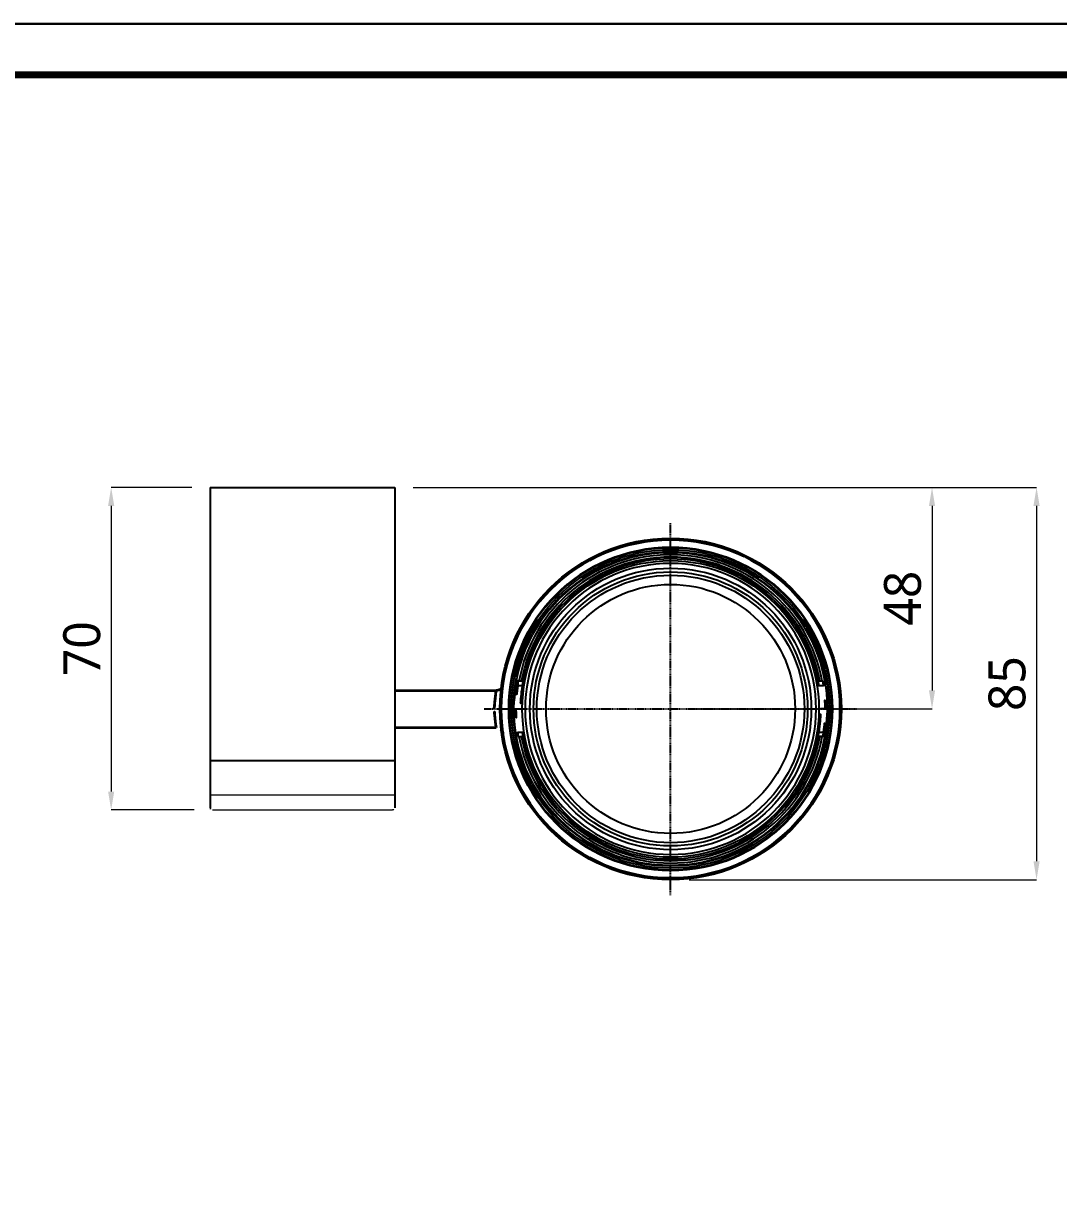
# Model space of a CAD drawing. Extents: x 16296660632 to 16296677481, y -37409620961 to -37409618123.
# Drawn here: x 16296676077.8 to 16296676302, y -37409618966.8 to -37409618710.2 of the extents above; entities that cross this region are included whole.
import ezdxf

# ---------------------------------------------------------------- set-up
doc = ezdxf.new("R2010")
doc.units = 0
doc.header["$LTSCALE"] = 10
doc.header["$MEASUREMENT"] = 0
doc.header["$PDMODE"] = 3
doc.header["$PDSIZE"] = -10
doc.linetypes.add('CENTER', pattern=[2, 1.25, -0.25, 0.25, -0.25])
doc.layers.get('0').update_dxf_attribs({"linetype": 'CONTINUOUS'})
doc.layers.get('DEFPOINTS').update_dxf_attribs({"linetype": 'CONTINUOUS'})
doc.layers.add('中心线', color=1, linetype='CENTER')
doc.layers.add('标尺线', color=82, linetype='CONTINUOUS', lineweight=18)
doc.layers.add('粗实线', color=7, linetype='CONTINUOUS', lineweight=35)
doc.styles.add('Daelim Dimension', font='')
doc.styles.get('Daelim Dimension').set_extended_font_data('NanumGothic')
doc.dimstyles.new('DEFAULT', dxfattribs={"dimscale": 2, "dimtxt": 2, "dimasz": 2, "dimexe": 0, "dimexo": 2, "dimgap": 1, "dimtad": 1, "dimdec": 1, "dimzin": 9, "dimdsep": 46, "dimtxsty": 'Daelim Dimension', "dimcen": 0.5, "dimclrd": 252, "dimclre": 252, "dimclrt": 3, "dimadec": 1, "dimazin": 0, "dimtfac": 1, "dimtdec": 1, "dimtix": 1, "dimtmove": 0, "dimatfit": 3, "dimfxl": 1, "dimtolj": 1, "dimtzin": 1, "dimlwd": 9, "dimlwe": 9, "dimarcsym": 0})

# ---------------------------------------------------------------- blocks, each defined once
blk = doc.blocks.new('*D6')
at = {"color": 5, "lineweight": 9, "ltscale": 0.5, "transparency": 16777216}
for p, q in [((16296676114.215139, -37409618810.6493), (16296676096.754789, -37409618810.6493)), ((16296676096.754789, -37409618814.6493), (16296676096.754789, -37409618876.541367)), ((16296676114.715139, -37409618880.541367), (16296676096.754789, -37409618880.541367))]:
    blk.add_line(p, q, dxfattribs=at)
at = {"color": 5, "ltscale": 0.5, "transparency": 16777216}
for points in [[(16296676096.088131, -37409618814.6493), (16296676097.421459, -37409618814.6493), (16296676096.754789, -37409618810.6493)], [(16296676096.088131, -37409618876.541367), (16296676097.421459, -37409618876.541367), (16296676096.754789, -37409618880.541367)]]:
    blk.add_solid(points, dxfattribs=at)
at = {"layer": 'DEFPOINTS', "color": 0, "ltscale": 0.5, "transparency": 16777216}
for p in [(16296676118.215139, -37409618810.6493), (16296676096.754789, -37409618880.541367), (16296676118.715139, -37409618880.541367)]:
    blk.add_point(p, dxfattribs=at)
at = {"color": 7, "ltscale": 0.5, "transparency": 16777216, "insert": (16296676090.428619, -37409618845.595337), "char_height": 8, "attachment_point": 5, "rotation": 90, "style": 'Daelim Dimension'}
blk.add_mtext('\\A1;70', dxfattribs=at)
blk = doc.blocks.new('*D7')
at = {"color": 5, "lineweight": 9, "ltscale": 0.5, "transparency": 16777216}
for p, q in [((16296676162.21514, -37409618810.6493), (16296676274.61335, -37409618810.6493)), ((16296676274.61335, -37409618814.6493), (16296676274.61335, -37409618854.6493)), ((16296676221.96514, -37409618858.6493), (16296676274.61335, -37409618858.6493))]:
    blk.add_line(p, q, dxfattribs=at)
at = {"color": 5, "ltscale": 0.5, "transparency": 16777216}
for points in [[(16296676273.94669, -37409618814.6493), (16296676275.28002, -37409618814.6493), (16296676274.61335, -37409618810.6493)], [(16296676273.94669, -37409618854.6493), (16296676275.28002, -37409618854.6493), (16296676274.61335, -37409618858.6493)]]:
    blk.add_solid(points, dxfattribs=at)
at = {"layer": 'DEFPOINTS', "color": 0, "ltscale": 0.5, "transparency": 16777216}
for p in [(16296676158.21514, -37409618810.6493), (16296676217.96514, -37409618858.6493), (16296676274.61335, -37409618858.6493)]:
    blk.add_point(p, dxfattribs=at)
at = {"color": 7, "ltscale": 0.5, "transparency": 16777216, "insert": (16296676268.25857, -37409618834.6493), "char_height": 8, "attachment_point": 5, "rotation": 90, "style": 'Daelim Dimension'}
blk.add_mtext('\\A1;48', dxfattribs=at)
blk = doc.blocks.new('*D8')
at = {"color": 5, "lineweight": 9, "ltscale": 0.5, "transparency": 16777216}
for p, q in [((16296676162.21514, -37409618810.6493), (16296676297.25724, -37409618810.6493)), ((16296676297.25724, -37409618814.6493), (16296676297.25724, -37409618891.6493)), ((16296676221.96514, -37409618895.6493), (16296676297.25724, -37409618895.6493))]:
    blk.add_line(p, q, dxfattribs=at)
at = {"color": 5, "ltscale": 0.5, "transparency": 16777216}
for points in [[(16296676296.59058, -37409618814.6493), (16296676297.92391, -37409618814.6493), (16296676297.25724, -37409618810.6493)], [(16296676296.59058, -37409618891.6493), (16296676297.92391, -37409618891.6493), (16296676297.25724, -37409618895.6493)]]:
    blk.add_solid(points, dxfattribs=at)
at = {"layer": 'DEFPOINTS', "color": 0, "ltscale": 0.5, "transparency": 16777216}
for p in [(16296676158.21514, -37409618810.6493), (16296676217.96514, -37409618895.6493), (16296676297.25724, -37409618895.6493)]:
    blk.add_point(p, dxfattribs=at)
at = {"color": 7, "ltscale": 0.5, "transparency": 16777216, "insert": (16296676290.90246, -37409618853.1493), "char_height": 8, "attachment_point": 5, "rotation": 90, "style": 'Daelim Dimension'}
blk.add_mtext('\\A1;85', dxfattribs=at)

msp = doc.modelspace()

# ---------------------------------------------------------------- linework, layer by layer
at = {"color": 7, "linetype": 'Continuous'}
for p, q in [((16296676118.215139, -37409618810.6493), (16296676158.215139, -37409618810.6493)), ((16296676118.215139, -37409618810.6493), (16296676118.215139, -37409618880.041367)), ((16296676158.215139, -37409618810.6493), (16296676158.215139, -37409618880.041367)), ((16296676184.345869, -37409618853.575371), (16296676184.835911, -37409618853.649307)), ((16296676184.42487, -37409618853.077019), (16296676184.42486, -37409618853.077057)), ((16296676185.865311, -37409618853.6493), (16296676184.835911, -37409618853.649307)), ((16296676186.028231, -37409618852.6493), (16296676184.91374, -37409618852.659027)), ((16296676184.91374, -37409618852.659027), (16296676184.91375, -37409618852.658989)), ((16296676186.028231, -37409618852.6493), (16296676186.025339, -37409618852.6493)), ((16296676249.90205, -37409618852.6493), (16296676249.90494, -37409618852.6493)), ((16296676251.016541, -37409618852.659027), (16296676249.90205, -37409618852.6493)), ((16296676251.09437, -37409618853.649307), (16296676250.06497, -37409618853.6493)), ((16296676251.016529, -37409618852.658989), (16296676251.016541, -37409618852.659027)), ((16296676251.58441, -37409618853.575371), (16296676251.09437, -37409618853.649307)), ((16296676183.965139, -37409618858.6493), (16296676185.47823, -37409618858.6493)), ((16296676251.965139, -37409618858.6493), (16296676250.452049, -37409618858.6493)), ((16296676184.345869, -37409618863.723221), (16296676184.835911, -37409618863.649277)), ((16296676184.835911, -37409618863.649277), (16296676185.865311, -37409618863.6493)), ((16296676184.91375, -37409618864.63961), (16296676184.91374, -37409618864.639572)), ((16296676184.91375, -37409618864.63961), (16296676186.024561, -37409618864.649307)), ((16296676186.028231, -37409618864.6493), (16296676186.025339, -37409618864.6493)), ((16296676249.90205, -37409618864.6493), (16296676249.90494, -37409618864.6493)), ((16296676251.016529, -37409618864.63961), (16296676249.90572, -37409618864.649307)), ((16296676250.06497, -37409618863.6493), (16296676251.09437, -37409618863.649277)), ((16296676251.016541, -37409618864.639572), (16296676251.016529, -37409618864.63961)), ((16296676251.58441, -37409618863.723221), (16296676251.09437, -37409618863.649277)), ((16296676251.505421, -37409618864.221527), (16296676251.505409, -37409618864.221573)), ((16296676118.215139, -37409618869.823723), (16296676158.215139, -37409618869.823723))]:
    msp.add_line(p, q, dxfattribs=at)
at = {"ltscale": 0.5}
for points in [[(16296675826.83497, -37409618710.177101), (16296676477.83497, -37409618710.177101), (16296676477.83497, -37409618233.177101), (16296675826.83497, -37409618233.177101)], [(16296675826.83497, -37409619187.177101), (16296676477.83497, -37409619187.177101), (16296676477.83497, -37409618710.177101), (16296675826.83497, -37409618710.177101)]]:
    msp.add_lwpolyline(points, close=True, dxfattribs=at)
at = {"color": 5, "linetype": 'ByBlock', "lineweight": 200, "const_width": 1.5}
msp.add_lwpolyline([(16296675837.303169, -37409619166.75238), (16296676467.303169, -37409619166.75238), (16296676467.303169, -37409618721.25238), (16296675837.303169, -37409618721.25238)], close=True, dxfattribs=at)
at = {"color": 7, "linetype": 'Continuous'}
for radius in [37, 36.7, 35, 34.5, 32.134299, 30.493049, 29.693079, 28.984245, 26.984321]:
    msp.add_circle((16296676217.965139, -37409618858.6493), radius, dxfattribs=at)
for centre, radius, start, end in [((16296676217.965139, -37409618858.6493), 33.4, 10.33467848, 169.66532152), ((16296676217.965139, -37409618858.6493), 32.9, 10.50135502, 169.49864498), ((16296676217.965139, -37409618858.6493), 32.498477, 10.63919741, 169.36080259), ((16296676217.965139, -37409618858.649338), 31.534321, 0, 180), ((16296676217.965139, -37409618858.6493), 34, 170.56741156, 189.43258844), ((16296676184.9181, -37409618853.158997), 0.5, 90.49997623, 170.56741156), ((16296676218.01746, -37409618858.65287), 33.556681, 171.42471333, 179.99388015), ((16296676217.965139, -37409618858.6493), 32.48691, 171.14653992, 188.85346008), ((16296676217.965139, -37409618858.6493), 32.48691, 351.14653992, 8.85346008), ((16296676251.01218, -37409618853.158997), 0.5, 9.43258844, 89.50002377), ((16296676217.912821, -37409618858.65287), 33.55668, 0.00611985, 8.57528667), ((16296676217.965139, -37409618858.6493), 34, 350.56741156, 9.43258844), ((16296676218.01746, -37409618858.645729), 33.55668, 180.00611985, 188.57528667), ((16296676217.965139, -37409618858.649246), 31.534321, 180, 0), ((16296676217.912821, -37409618858.645729), 33.556681, 351.42471333, 359.99388015), ((16296676184.9181, -37409618864.139603), 0.5, 189.43258844, 269.50002377), ((16296676217.965139, -37409618858.6493), 33.4, 190.33467848, 349.66532152), ((16296676217.965139, -37409618858.6493), 32.9, 190.50178483, 349.49821517), ((16296676217.965139, -37409618858.6493), 32.498477, 190.63919741, 349.36080259), ((16296676251.01218, -37409618864.139603), 0.5, 270.49997623, 350.56741156)]:
    msp.add_arc(centre, radius, start, end, dxfattribs=at)
for points, knots in [([(16296676184.835911, -37409618853.649307), (16296676184.845329, -37409618853.522957), (16296676184.859329, -37409618853.339569), (16296676184.877609, -37409618853.106178), (16296676184.88941, -37409618852.958054), (16296676184.898081, -37409618852.850327), (16296676184.90394, -37409618852.778793), (16296676184.90724, -37409618852.73735), (16296676184.91013, -37409618852.704758), (16296676184.91157, -37409618852.681107), (16296676184.91363, -37409618852.667084), (16296676184.913219, -37409618852.660538), (16296676184.91374, -37409618852.659027)], [0, 0, 0, 0, 0.3826276922, 0.5555035787, 0.7070161719, 0.8314047741, 0.8818673617, 0.9238423626, 0.9569100111, 0.9807707568, 0.9951733414, 1, 1, 1, 1]), ([(16296676186.028231, -37409618852.6493), (16296676186.028641, -37409618852.6493), (16296676186.02817, -37409618852.651878), (16296676186.028311, -37409618852.654617), (16296676186.027321, -37409618852.661186), (16296676186.0257, -37409618852.673752), (16296676186.02219, -37409618852.69593), (16296676186.01687, -37409618852.728996), (16296676186.00984, -37409618852.771111), (16296676186.001329, -37409618852.821579), (16296676185.991421, -37409618852.879951), (16296676185.97583, -37409618852.971786), (16296676185.95392, -37409618853.101448), (16296676185.925659, -37409618853.271507), (16296676185.895639, -37409618853.456444), (16296676185.875469, -37409618853.584061), (16296676185.865311, -37409618853.6493)], [0, 0, 0, 0, 0.0012196322, 0.0048261412, 0.0108482661, 0.0192793918, 0.043289842, 0.0765864043, 0.1188247248, 0.1695277765, 0.2281638583, 0.2941157349, 0.4453161678, 0.6174718824, 0.8045242905, 1, 1, 1, 1]), ([(16296676250.06497, -37409618853.6493), (16296676250.05479, -37409618853.583946), (16296676250.03458, -37409618853.456017), (16296676250.004471, -37409618853.270607), (16296676249.976151, -37409618853.100182), (16296676249.95422, -37409618852.970428), (16296676249.93865, -37409618852.878754), (16296676249.928789, -37409618852.820633), (16296676249.92033, -37409618852.770439), (16296676249.913349, -37409618852.728592), (16296676249.90806, -37409618852.695709), (16296676249.90457, -37409618852.67366), (16296676249.90295, -37409618852.661163), (16296676249.90197, -37409618852.65461), (16296676249.902109, -37409618852.651878), (16296676249.90164, -37409618852.6493), (16296676249.90205, -37409618852.6493)], [0, 0, 0, 0, 0.195798052, 0.3834653773, 0.5561125935, 0.7073127069, 0.7730700875, 0.8314326137, 0.8818371784, 0.9238038232, 0.9568980799, 0.9807838134, 0.9891808571, 0.9951839354, 0.9987821631, 1, 1, 1, 1]), ([(16296676251.016541, -37409618852.659027), (16296676251.01619, -37409618852.660599), (16296676251.017879, -37409618852.667061), (16296676251.01795, -37409618852.681267), (16296676251.020519, -37409618852.704964), (16296676251.02294, -37409618852.737732), (16296676251.02643, -37409618852.77932), (16296676251.032209, -37409618852.851067), (16296676251.040951, -37409618852.958946), (16296676251.052731, -37409618853.10714), (16296676251.065969, -37409618853.275993), (16296676251.08004, -37409618853.459038), (16296676251.08959, -37409618853.585083), (16296676251.09437, -37409618853.649307)], [0, 0, 0, 0, 0.0048675334, 0.0193513711, 0.0432985998, 0.0765321219, 0.118684943, 0.1693003962, 0.2939452949, 0.4455579975, 0.6182625854, 0.8054581706, 1, 1, 1, 1]), ([(16296676184.91374, -37409618864.639572), (16296676184.91408, -37409618864.638), (16296676184.912399, -37409618864.631538), (16296676184.912331, -37409618864.617317), (16296676184.90975, -37409618864.593628), (16296676184.907339, -37409618864.560867), (16296676184.903839, -37409618864.519279), (16296676184.898069, -37409618864.447533), (16296676184.88933, -37409618864.339653), (16296676184.877541, -37409618864.19146), (16296676184.864309, -37409618864.022614), (16296676184.850241, -37409618863.839561), (16296676184.840691, -37409618863.713516), (16296676184.835911, -37409618863.649277)], [0, 0, 0, 0, 0.0048675601, 0.0193514267, 0.0432986687, 0.0765321976, 0.1186850512, 0.1693005297, 0.2939454208, 0.4455581003, 0.6182626666, 0.8054582098, 1, 1, 1, 1]), ([(16296676185.865311, -37409618863.6493), (16296676185.875481, -37409618863.714653), (16296676185.8957, -37409618863.842583), (16296676185.92581, -37409618864.027977), (16296676185.95413, -37409618864.198418), (16296676185.976061, -37409618864.328171), (16296676185.991619, -37409618864.419853), (16296676186.00149, -37409618864.477966), (16296676186.009951, -37409618864.52816), (16296676186.01693, -37409618864.570007), (16296676186.022221, -37409618864.602882), (16296676186.025709, -37409618864.624939), (16296676186.02733, -37409618864.637444), (16296676186.028311, -37409618864.64399), (16296676186.02817, -37409618864.646721), (16296676186.028641, -37409618864.6493), (16296676186.028231, -37409618864.6493)], [0, 0, 0, 0, 0.1957967105, 0.3834632883, 0.556110357, 0.7073108386, 0.7730685492, 0.8314314429, 0.8818363604, 0.923803313, 0.9568978108, 0.9807837079, 0.9891808024, 0.9951839133, 0.9987821581, 1, 1, 1, 1]), ([(16296676249.90205, -37409618864.6493), (16296676249.90164, -37409618864.6493), (16296676249.902109, -37409618864.646713), (16296676249.90197, -37409618864.643967), (16296676249.90296, -37409618864.637413), (16296676249.904579, -37409618864.624847), (16296676249.908091, -37409618864.602669), (16296676249.91341, -37409618864.569588), (16296676249.920441, -37409618864.527489), (16296676249.928949, -37409618864.47702), (16296676249.93886, -37409618864.418648), (16296676249.954451, -37409618864.326813), (16296676249.97636, -37409618864.197151), (16296676250.00461, -37409618864.027077), (16296676250.034639, -37409618863.842163), (16296676250.05481, -37409618863.714539), (16296676250.06497, -37409618863.6493)], [0, 0, 0, 0, 0.0012196285, 0.0048261257, 0.0108482307, 0.019279328, 0.0432896965, 0.0765861502, 0.1188243406, 0.1695272347, 0.2281631277, 0.294114802, 0.4453148693, 0.6174704137, 0.8045231674, 1, 1, 1, 1]), ([(16296676251.09437, -37409618863.649277), (16296676251.084949, -37409618863.775627), (16296676251.07095, -37409618863.95903), (16296676251.05267, -37409618864.192421), (16296676251.040871, -37409618864.340553), (16296676251.0322, -37409618864.448273), (16296676251.02634, -37409618864.519814), (16296676251.023041, -37409618864.561249), (16296676251.020149, -37409618864.593842), (16296676251.018709, -37409618864.617493), (16296676251.016649, -37409618864.631523), (16296676251.017059, -37409618864.638062), (16296676251.016541, -37409618864.639572)], [0, 0, 0, 0, 0.382627756, 0.5555036858, 0.7070162578, 0.8314048209, 0.881867394, 0.9238423869, 0.956910026, 0.9807707634, 0.9951733428, 1, 1, 1, 1])]:
    msp.add_open_spline(points, degree=3, knots=knots, dxfattribs=at)
at = {"layer": '中心线', "color": 1, "linetype": 'CENTER', "ltscale": 0.01}
for p, q in [((16296676217.965139, -37409618899.019302), (16296676217.965139, -37409618818.279297)), ((16296676177.59514, -37409618858.6493), (16296676258.33514, -37409618858.6493))]:
    msp.add_line(p, q, dxfattribs=at)
at = {"layer": '标尺线', "color": 7}
for p, q in [((16296676118.215139, -37409618877.25589), (16296676158.215139, -37409618877.25589)), ((16296676118.715139, -37409618880.541367), (16296676157.715139, -37409618880.541367))]:
    msp.add_line(p, q, dxfattribs=at)
for centre, start, end in [((16296676118.715139, -37409618880.041367), 180, 270), ((16296676157.715139, -37409618880.041367), 270, 0)]:
    msp.add_arc(centre, 0.5, start, end, dxfattribs=at)
at = {"layer": '粗实线', "color": 7, "linetype": 'Continuous'}
for p, q in [((16296676158.215139, -37409618854.6493), (16296676160.615141, -37409618854.6493)), ((16296676158.215139, -37409618854.6493), (16296676180.163019, -37409618854.6493)), ((16296676158.215139, -37409618862.6493), (16296676160.615141, -37409618862.6493)), ((16296676158.215139, -37409618862.6493), (16296676180.163019, -37409618862.6493))]:
    msp.add_line(p, q, dxfattribs=at)
for radius in [36.7, 35, 34]:
    msp.add_circle((16296676217.965139, -37409618858.6493), radius, dxfattribs=at)
for centre, start, end in [((16296676180.163151, -37409618853.1493), 270, 351.44018411), ((16296676180.163151, -37409618864.1493), 8.56114521, 90)]:
    msp.add_arc(centre, 1.5, start, end, dxfattribs=at)
for points, knots in [([(16296676179.765141, -37409618858.6493), (16296676179.765169, -37409618858.388603), (16296676179.775049, -37409618857.877098), (16296676179.817579, -37409618857.135498), (16296676179.881189, -37409618856.453217), (16296676179.946341, -37409618855.934227), (16296676180.00036, -37409618855.567596), (16296676180.03755, -37409618855.334892), (16296676180.071899, -37409618855.133881), (16296676180.10207, -37409618854.966507), (16296676180.124121, -37409618854.848862), (16296676180.138849, -37409618854.772827), (16296676180.14712, -37409618854.729637), (16296676180.15411, -37409618854.696129), (16296676180.158051, -37409618854.671638), (16296676180.16243, -37409618854.657784), (16296676180.162189, -37409618854.650642), (16296676180.163151, -37409618854.6493)], [0, 0, 0, 0, 0.1942578586, 0.3810901924, 0.5533717272, 0.7047465001, 0.770782773, 0.8295047382, 0.880336489, 0.9227281977, 0.9562262519, 0.969519329, 0.98044523, 0.988973884, 0.9950875552, 0.9987687613, 1, 1, 1, 1]), ([(16296676180.163151, -37409618862.6493), (16296676180.16353, -37409618862.649132), (16296676180.16209, -37409618862.646927), (16296676180.16243, -37409618862.643852), (16296676180.160601, -37409618862.637466), (16296676180.15918, -37409618862.629143), (16296676180.156919, -37409618862.618217), (16296676180.153151, -37409618862.598961), (16296676180.147209, -37409618862.568901), (16296676180.138821, -37409618862.525772), (16296676180.128691, -37409618862.473267), (16296676180.116989, -37409618862.411583), (16296676180.098339, -37409618862.311447), (16296676180.071899, -37409618862.164703), (16296676180.03754, -37409618861.963676), (16296676180.00036, -37409618861.73098), (16296676179.961729, -37409618861.468803), (16296676179.92313, -37409618861.179573), (16296676179.872141, -37409618860.748192), (16296676179.817579, -37409618860.163063), (16296676179.775049, -37409618859.421471), (16296676179.76516, -37409618858.909988), (16296676179.765141, -37409618858.6493)], [0, 0, 0, 0, 0.0003082131, 0.0012313138, 0.0027670562, 0.0049131958, 0.0076674894, 0.0110276951, 0.0195568805, 0.0304826821, 0.0437759768, 0.059389712, 0.0772753171, 0.1196674565, 0.1705002465, 0.2292227831, 0.2952591737, 0.3679559278, 0.4466385302, 0.6189237188, 0.805752282, 1, 1, 1, 1])]:
    msp.add_open_spline(points, degree=3, knots=knots, dxfattribs=at)

# ---------------------------------------------------------------- dimensions: what is measured, and where the dimension line sits
at = {"ltscale": 0.5}
dim = msp.add_linear_dim(base=(16296676096.754789, -37409618880.541367), p1=(16296676118.215139, -37409618810.6493), p2=(16296676118.715139, -37409618880.541367), angle=90, dimstyle='DEFAULT', override={"dimtxt": 4, "dimdec": 0, "dimclrd": 5, "dimclre": 5, "dimclrt": 7}, dxfattribs=at)
dim.commit()
dim.dimension.update_dxf_attribs({"geometry": '*D6', "text_midpoint": (16296676090.428619, -37409618845.595337)})
for base, p2, picture, middle in [((16296676274.61335, -37409618858.6493), (16296676217.965139, -37409618858.6493), '*D7', (16296676274.613359, -37409618834.6493)), ((16296676297.25724, -37409618895.6493), (16296676217.965139, -37409618895.6493), '*D8', (16296676297.25725, -37409618853.1493))]:
    dim = msp.add_linear_dim(base=base, p1=(16296676158.215139, -37409618810.6493), p2=p2, angle=90, dimstyle='DEFAULT', override={"dimtxt": 4, "dimdec": 0, "dimclrd": 5, "dimclre": 5, "dimclrt": 7}, dxfattribs=at)
    dim.commit()
    dim.dimension.update_dxf_attribs({"geometry": picture, "text_midpoint": middle, "dimtype": 160})

doc.saveas('drawing.dxf')
